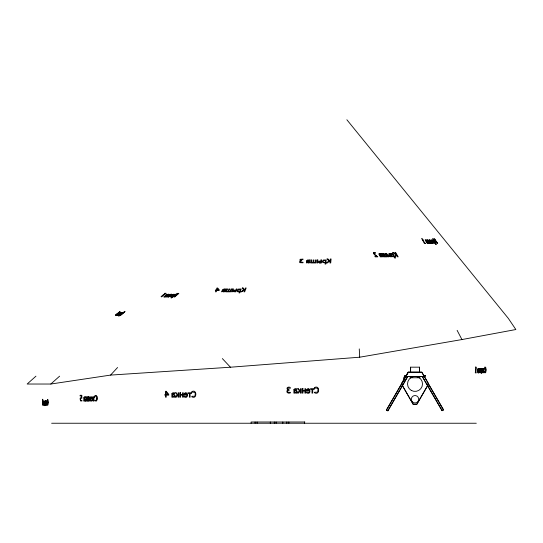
<?xml version="1.0" encoding="UTF-8"?>
<svg xmlns="http://www.w3.org/2000/svg" width="543" height="543" viewBox="0 0 543 543"><rect width="100%" height="100%" fill="white"/><g stroke="black" fill="none" stroke-linecap="round" stroke-linejoin="round"><path stroke-width="0.81" d="M401.399 383.921L405.655 376.543L404.678 375.763L407.318 377.324L387.912 410.854L386.412 409.985L401.548 383.82L403.049 384.695M405.75 376.38L408.207 372.125L421.836 372.125L424.293 376.38L425.366 375.763L424.388 376.543L428.651 383.921L416.868 404.331L413.175 404.331L402.241 385.381M401.467 383.921L408.248 372.186L421.762 372.247L428.576 383.921L416.793 404.202L413.25 404.202M401.542 383.921L408.282 372.247M386.521 410.046L401.65 383.887M387.804 410.793L407.209 377.263M123.139 313.162L124.659 311.499L120.064 315.239L122.732 313.508M122.365 313.101C122.976 312.069 119.243 315.198 120.478 314.709M117.478 314.546L117.288 314.879L118.401 313.759M117.01 314.94L116.82 315.32L118.849 313.372M122.833 312.7C123.363 311.58 118.659 315.558 120.017 315.103M35.953 376.17L27.15 384.03L50.811 384.03L110.562 375.091L117.587 367.502M50.811 384.03L59.615 376.17M118.808 313.304L120.336 312.381L116.657 315.239M424.117 376.326L422.617 377.195L442.056 410.725L443.556 409.85L428.393 383.691L426.893 384.559M428.101 384.057L428.475 383.84M441.975 410.576L443.475 409.707M110.562 375.091L230.456 367.217L359.704 357.206L461.944 339.558L515.85 329.533L508.37 318.436L346.868 119.759M125.141 311.458L120.831 315.239M123.186 312.401L118.754 316.291M405.77 376.469L424.273 376.469L425.4 375.817L424.307 376.523L405.743 376.523L404.616 375.871M409.958 377.758L420.085 377.758M304.854 422.006L251.097 422.006L251.097 423.241M51.633 423.241L476.299 423.241M405.37 377.487L404.352 377.534L404.325 379.197M405.77 376.971C403.551 375.485 403.015 379.265 404.352 380.426M401.494 383.969L401.868 384.186M386.46 409.836L387.967 410.705M222.352 358.584L230.456 367.217M428.284 383.752L443.448 409.917M422.725 377.134L442.165 410.657M401.888 384.648L413.216 404.27M457.118 330.341L461.944 339.558M359.256 348.918L359.704 357.206M419.481 372.125L419.481 367.17L410.562 367.17L410.562 372.125M419.42 367.17L419.42 372.125M410.623 367.17L410.623 372.125M304.48 422.006L304.48 423.241M288.842 422.006L288.842 423.241M286.819 422.006L286.819 423.241M282.815 422.006L282.815 423.241M276.109 422.006L276.109 423.241M274.303 422.006L274.303 423.241M270.305 422.006L270.305 423.241M257.124 422.006L257.124 423.241M255.095 422.006L255.095 423.241M322.366 261.387L322.78 262.574L325.182 262.805L325.067 264.054L325.807 264.054L326.187 259.982L323.424 260.002L322.366 261.387M164.427 296.811L164.678 297.069A1.337 0.38 -35.9 0 0 165.377 296.817L165.595 296.688A1.514 0.428 -35.9 0 0 166.26 296.179L166.789 295.365L166.138 295.154L168.208 294.265L166.429 294.639L163.789 296.987L164.427 296.811M43.006 402.804C42.883 408.207 42.211 400.035 43.006 402.804M43.148 402.635C43.08 409.626 41.675 400.686 43.006 401.868L42.68 399.22L43.148 402.635M45.958 402.193L45.958 403.089L46.494 403.089C46.583 404.318 45.374 405.696 46.467 404.99C47.051 403.856 46.284 398.569 45.958 402.193M48.008 402.282C47.003 406.429 48.164 406.164 48.151 402.282C48.151 398.365 47.01 398.134 48.008 402.282M43.745 401.813C44.207 412.741 44.35 396.919 43.745 401.813M481.872 369.851L481.865 370.747L482.903 370.747L482.829 371.697A1.229 0.414 -90 0 1 482.612 372.233C480.718 371.324 483.1 374.432 483.107 371.663C483.867 370.197 482.103 366.552 481.872 369.851M485.809 369.939L485.428 372.159L484.566 371.548L484.994 372.939L485.836 372.213L486.087 369.939L485.836 367.692L485.001 366.925L484.566 368.324L485.435 367.706L485.809 369.939M46.094 401.996L46.494 402.519L46.277 401.291L46.094 401.996M477.609 369.471C477.799 371.812 477.114 372.613 478.335 373A1.337 0.455 -90 0 0 478.661 372.607L478.716 372.403A1.514 0.516 -90 0 0 478.79 371.595C477.657 369.735 478.729 366.539 477.609 369.471M44.227 403.89C43.854 406.15 43.895 401.243 44.227 403.89M90.586 398.148L90.566 399.044L92.201 399.044L92.086 399.994A1.229 0.658 -90 0 1 91.747 400.524C89.025 399.539 92.222 402.831 92.527 399.96C93.606 398.162 90.905 394.89 90.586 398.148M96.783 398.236C97.957 401.956 92.167 399.112 96.104 401.229C98.059 400.177 97.638 393.851 94.828 395.677C94.326 397.218 97.543 394.598 96.783 398.236M80.527 399.01C79.773 401.542 82.475 399.458 81.959 400.958L80.513 400.958L80.106 398.813A1.459 0.781 -90 0 1 80.412 397.876L81.423 397.544L81.423 395.976L80.106 395.976L80.106 395.284L81.83 395.284L81.83 398.318L80.914 398.236L80.527 399.01M83.866 397.768L83.853 401.175L84.246 400.7L85.013 401.297A1.337 0.713 -90 0 0 85.522 400.904L85.604 400.7A1.514 0.808 -90 0 0 85.733 399.892L85.299 398.596L84.246 398.263L84.593 397.333L85.536 397.605L85.536 396.852L84.409 396.716L83.866 397.768M432.581 240.413C433.708 244.269 436.776 242.884 432.581 240.413M482.136 369.661L482.109 370.177L482.903 370.177L482.571 368.975L482.136 369.661M478.532 371.548L478.132 372.281L477.847 370.564L478.532 371.548M388.856 255.441L389.446 256.276L390.58 256.398L389.915 255.251L388.856 255.441M381.878 256.092L380.969 256.31L379.869 255.088L381.166 255.312L381.878 256.092M379.421 254.097C379.693 255.278 381.967 254.375 382.353 255.875A1.514 0.842 39 0 1 382.543 256.493L382.516 256.649A1.337 0.747 39 0 1 381.994 256.948L380.684 256.493L380.894 256.853L380.351 256.853L378.797 254.009L379.143 253.452L380.745 253.554L381.077 254.131L379.421 254.097M184.023 394.164L183.996 395.053L186.955 395.053L186.744 396.003A1.229 1.188 -90 0 1 186.134 396.539L184.118 396.105L184.077 396.913C189.84 399.729 187.002 388.768 184.023 394.164M195.242 394.245C195.969 397.91 191.34 395.216 191.706 396.784C197.231 400.048 197.218 388.462 191.706 391.686C191.333 393.261 195.975 390.56 195.242 394.245M306.456 390.091L306.422 390.98L309.483 390.98L309.266 391.937A1.229 1.229 0 0 1 308.634 392.467L306.551 392.032L306.503 392.847C312.415 395.704 309.564 384.668 306.456 390.091M318.042 390.173C318.748 393.872 314.03 391.13 314.39 392.711C320.078 396.03 320.065 384.335 314.39 387.614C314.03 389.202 318.755 386.46 318.042 390.173M90.993 397.951L90.953 398.474L92.201 398.474L91.686 397.266L90.993 397.951M171.873 393.777L171.846 397.184L172.559 397.184L172.559 396.716L173.95 397.306A1.337 1.29 -90 0 0 174.866 396.913L175.022 396.716A1.514 1.459 -90 0 0 175.246 395.901L174.466 394.612L172.559 394.279L173.183 393.349L174.9 393.621L174.9 392.86L172.85 392.732L171.873 393.777M293.899 389.711L293.872 393.112L294.611 393.112L294.611 392.643L296.044 393.234A1.337 1.337 0 0 0 296.994 392.847L297.15 392.643A1.514 1.514 0 0 0 297.388 391.836L296.58 390.539L294.611 390.207L295.256 389.277L297.028 389.548L297.028 388.788L294.91 388.659L293.899 389.711M373.903 252.963L374.602 254.233L377.826 256.853L375.172 256.853L374.874 256.337L376.985 256.337C375.084 256.201 370.978 251.26 375.24 252.536L375.607 253.174L373.903 252.963M287.695 391.021C287.084 393.75 290.939 391.231 290.451 392.874L288.835 393.234L287.39 392.691A1.833 1.833 0 0 1 286.901 391.747C286.385 390.057 289.161 390.105 287.064 388.978C286.5 387.105 289.086 386.684 290.288 387.464L290.288 388.299L288.089 387.967C286.792 389.351 289.521 389.324 289.243 390.247L288.021 390.458L287.695 391.021M237.121 290.661L237.712 291.788L239.483 291.693L239.015 292.901L239.714 292.901L241.241 288.951L238.316 289.093L237.121 290.661M164.875 296.302C165.629 297.557 167.149 293.967 164.875 296.302M85.319 399.845L85.068 400.564L84.532 400.456L84.246 398.861L85.102 399.153L85.319 399.845M233.884 290.946L235.357 291.448L235.737 290.464L233.884 290.946M300.808 260.755L299.817 261.176L299.526 262.038A1.833 1.229 -4.4 0 0 299.953 262.669L302.987 262.792L303.042 262.228L301.453 262.574L300.367 262.099L300.571 261.264L301.956 261.027C298.623 259.099 302.458 259.927 303.17 259.154L300.164 259.276L299.858 260.172L300.808 260.755M306.571 260.918L306.381 262.955L307.148 262.636L308.539 263.036A1.337 0.896 -4.4 0 0 309.51 262.771L309.686 262.636A1.514 1.011 -4.4 0 0 309.965 262.093C308.166 259.629 305.451 261.509 309.802 260.043L307.399 260.022L306.571 260.918M307.263 261.4L307.189 262.221C309.184 263.599 309.938 260.769 307.263 261.4M310.929 259.982L310.65 262.955L315.856 262.955L316.135 259.982L315.395 259.982L315.157 262.534L313.664 262.534L313.902 259.982L313.162 259.982L312.924 262.534L311.431 262.534L311.668 259.982L310.929 259.982M317.207 259.982L316.929 262.955L317.669 262.955L317.947 259.982L317.207 259.982M320.845 261.543L320.75 262.554L319.087 262.283L319.365 261.638L320.845 261.543M320.988 259.982L320.879 261.142C317.112 260.253 318.286 264.319 321.449 262.955L321.727 259.982L320.988 259.982M325.379 260.715L325.223 262.398L324.232 262.561L323.16 261.93L323.438 260.654A0.794 0.529 -4.4 0 1 323.995 260.396L325.379 260.715M327.056 258.991C327.3 259.534 328.352 260.097 328.949 260.871L326.377 262.955L327.368 262.955L329.615 261.142L330.103 261.142L329.934 262.955L330.714 262.955L331.087 258.991L330.307 258.991L330.137 260.776C328.664 260.837 328.82 258.393 327.056 258.991M432.052 239.891C432.337 242.49 435.255 243.196 436.205 244.683L433.219 239.863L433.158 240.237L432.052 239.891M118.449 312.843L120.057 311.431L115.496 315.32L118.449 312.843M44.825 403.184C44.139 408.947 44.696 401.033 44.621 401.005C44.893 401.827 45.117 408.288 44.825 403.184M184.763 393.967L184.695 394.483L186.955 394.483L186.018 393.281L184.763 393.967M307.216 389.894L307.148 390.41L309.483 390.41L308.512 389.209L307.216 389.894M224.605 290.77L223.94 291.435L222.616 291.123L222.929 290.322L224.605 290.77M174.5 395.854L174.045 396.573L173.074 396.471L172.559 396.098L172.559 394.87L174.106 395.168L174.5 395.854M395.365 254.491L394.992 256.853L395.718 256.853L396.044 254.796L397.591 256.853L398.162 256.853L395.562 252.359L394.992 252.359L396.166 254.382L393.648 252.549L392.616 252.359L395.365 254.491M296.621 391.788L296.139 392.501L295.141 392.399L294.611 392.026L294.611 390.797L296.206 391.096L296.621 391.788M176.041 294.91L172.803 296.987L176.278 295.29L174.405 296.987L174.758 296.987L178.844 293.281L176.651 294.951L177.418 293.437L177.025 293.281L176.041 294.91M175.029 294.354L175.654 294.204L171.126 298.019L172.409 296.851C169.959 297.476 174.14 293.424 175.029 294.354M431.237 241.35L432.14 242.945L433.721 243.386L430.993 239.863L431.929 241.235L431.237 241.35M425.203 239.918L427.266 243.386L427.327 243.013L428.264 243.481A1.337 0.455 50 0 0 428.454 243.169L428.413 243.013A1.514 0.516 50 0 0 428.067 242.368L425.997 241.072L425.76 240.325L426.662 240.542L426.255 239.938L425.203 239.918M225.345 290.722L225.284 291A1.514 0.93 -16 0 1 224.863 291.523L224.659 291.659A1.337 0.821 -16 0 1 223.668 291.917L222.46 291.53L221.646 291.835L222.535 289.609L224.49 288.876L225.712 289.012L225.521 289.507C221.639 289.351 223.621 289.609 225.345 290.722M237.922 290.369L238.031 291.299L239.633 291.292L240.264 289.657L239.049 289.351A0.794 0.489 -16 0 0 238.445 289.602L237.922 290.369M233.157 290.939L233.571 291.706L235.906 291.835L237.019 288.951L236.32 288.951L235.886 290.071L234.148 290.166L233.157 290.939M479.679 370.842L478.851 372.878L479.462 370.53L478.953 368.459L479.808 370.38L480.06 368.459L480.06 372.878L479.679 370.842M390.573 253.642C390.444 255.237 392.338 257.497 394.008 256.683L394.829 258.101L395.365 258.101L392.698 253.479L390.573 253.642M161.176 296.702C162.065 297.489 162.642 295.046 166.178 293.281L164.733 293.281L164.251 293.715L165.357 293.715L163.185 294.91A1.459 0.414 -35.9 0 0 162.282 295.501L161.176 296.702M427.938 242.782L426.988 242.517L426.316 241.54L427.938 242.782M169.62 296.641L170.583 296.987L173.645 294.204L169.62 296.641M119.372 314.757L120.641 313.895L119.372 314.757M215.476 290.098L215.313 290.512L215.971 290.512L215.462 291.835L216.182 291.835L216.691 290.512L219.141 290.512L219.352 289.969L217.634 287.987L216.949 287.987L216.134 290.098L215.476 290.098M217.431 288.598L216.847 290.098L218.72 290.098L217.431 288.598M226.798 288.951L225.684 291.835L230.612 291.835L231.732 288.951L231.026 288.951L230.076 291.421L228.657 291.421L229.614 288.951L228.915 288.951L227.958 291.421L226.546 291.421L227.503 288.951L226.798 288.951M232.743 288.951L231.63 291.835L232.329 291.835L233.442 288.951L232.743 288.951M242.348 287.987C243.44 289.399 244.384 290.451 240.569 291.835L241.506 291.835L244.153 290.071L244.615 290.071L243.936 291.835L244.676 291.835L246.162 287.987L245.422 287.987L244.75 289.724C243.373 289.786 244.119 287.369 242.348 287.987M87.124 399.132L86.317 401.175L85.821 401.175L86.785 398.82C84.491 392.25 88.299 402.512 87.328 396.757L87.722 396.757L87.722 401.175L87.328 401.175L87.124 399.132M388.272 255.027L389.182 256.574L391.381 256.853L389.433 253.479L388.89 253.479L389.65 254.796L388.272 255.027M170.176 296.363C171.269 297.17 171.934 294.544 170.176 296.363M172.111 296.356C175.036 296.729 175.369 292.29 172.111 296.356M118.897 315.116L122.528 312.401L118.897 315.116M117.98 313.297L115.978 314.906L117.98 313.297M177.771 395.148L176.305 397.184L175.409 397.184L177.154 394.836C172.749 388.204 179.95 398.413 178.131 392.765L178.851 392.765L178.851 397.184L178.131 397.184L178.131 395.148L177.771 395.148M299.994 391.075L298.48 393.112L297.557 393.112L299.356 390.763C294.801 384.139 302.22 394.313 300.367 388.693L301.107 388.693L301.107 393.112L300.367 393.112L300.367 391.075L299.994 391.075M431.807 241.73C431.889 243.637 434.291 242.524 431.807 241.73M168.778 294.204L165.71 296.987L168.058 296.987L171.126 294.204L168.16 296.593L167.488 296.593L170.115 294.204L167.156 296.593L166.484 296.593L168.778 294.204M171.608 294.204L168.54 296.987L171.608 294.204M120.614 312.401L117.281 315.239L118.204 315.239L121.537 312.401L118.544 314.838L121.143 312.401L117.885 314.838L120.614 312.401M121.727 312.401L118.394 315.239L121.727 312.401M393.743 256.221L392.297 256.086L391.17 254.246A0.794 0.441 39 0 1 391.388 253.948L392.637 254.314L393.743 256.221M421.843 238.676L424.361 243.386L425.59 243.386L424.802 242.904L422.644 239.762L423.106 239.762L422.807 239.334L421.843 238.676M432.852 238.696L435.16 240.916L435.832 243.386L436.26 243.386L435.676 241.235L437.692 243.386L434.475 238.696L435.588 240.807L432.852 238.696M427.002 239.863L429.092 243.386L431.325 243.386L428.916 239.863L430.667 242.884L430.029 242.884L427.64 239.863L429.71 242.884L429.072 242.884L427.002 239.863M429.689 239.863L432.106 243.386L429.689 239.863M382.068 253.479L381.525 253.479L383.48 256.853L387.288 256.853L385.34 253.479L384.797 253.479L386.473 256.371L385.374 256.371L383.704 253.479L383.161 253.479L384.838 256.371L383.745 256.371L382.068 253.479M386.664 253.479L386.121 253.479L388.075 256.853L388.618 256.853L386.664 253.479M475.851 366.966L475.288 372.878L476.265 372.878L475.899 372.274L476.265 367.794L475.851 366.966M480.677 368.459L480.426 372.878L480.677 370.889L481.356 370.889C481.655 379.557 481.722 362.921 481.356 370.251L480.677 370.251L480.677 368.459M484.519 368.459L483.243 368.459L483.243 369.111L483.752 369.111L483.752 372.878L484.01 369.111L484.519 369.111L484.519 368.459M302.926 388.693L302.179 388.693L302.179 393.112L302.926 393.112L302.926 391.123L304.928 391.123L304.928 393.112L305.668 393.112L305.668 388.693L304.928 388.693L304.928 390.485L302.926 390.485L302.926 388.693M314.234 388.693L310.487 388.693L310.487 389.351L311.987 389.351L311.987 393.112L312.734 393.112L312.734 389.351L314.234 389.351L314.234 388.693M166.199 391.293L165.493 391.293L165.493 394.53L164.821 394.53L164.821 395.161L165.493 395.161L165.493 397.184L166.233 397.184L166.233 395.161L168.751 395.161L168.751 394.327L166.199 391.293M180.609 392.765L179.889 392.765L179.889 397.184L180.609 397.184L180.609 395.195L182.543 395.195L182.543 397.184L183.269 397.184L183.269 392.765L182.543 392.765L182.543 394.557L180.609 394.557L180.609 392.765M191.557 392.765L187.926 392.765L187.926 393.417L189.385 393.417L189.385 397.184L190.104 397.184L190.104 393.417L191.557 393.417L191.557 392.765M168.154 394.53L166.233 394.53L166.233 392.222L168.154 394.53M88.699 396.757L88.299 396.757L88.299 401.175L88.699 401.175L88.699 399.18L89.765 399.18L89.765 401.175L90.165 401.175L90.165 396.757L89.765 396.757L89.765 398.542L88.699 398.542L88.699 396.757M94.747 396.757L92.744 396.757L92.744 397.408L93.545 397.408L93.545 401.175L93.946 401.175L93.946 397.408L94.747 397.408L94.747 396.757M45.34 400.802L45.205 405.221L45.34 403.232L45.693 403.232C45.822 410.671 45.917 395.27 45.693 402.587L45.34 402.587L45.34 400.802M47.336 400.802L46.671 400.802L46.936 405.221L47.336 400.802M412.395 401.881A3.713 3.713 0 0 0 418.612 400.211A3.713 3.713 0 0 0 414.058 395.664A3.713 3.713 0 0 0 412.395 401.881M411.275 390.41A7.493 7.493 0 0 0 422.515 383.921A7.493 7.493 0 0 0 411.275 377.433A7.493 7.493 0 0 0 411.275 390.41"/></g></svg>
